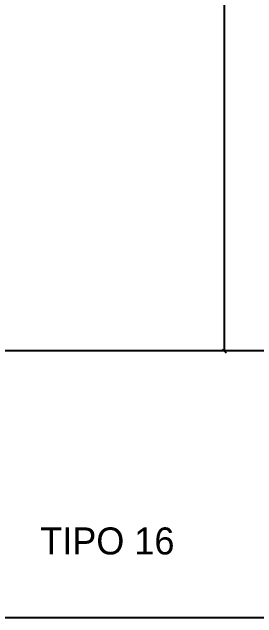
# Model space of a CAD drawing. Extents: x 17311 to 161354, y 153625 to 211469.
# Drawn here: x 22062.6 to 22257.9, y 206335.3 to 206817.7 of the extents above; entities that cross this region are included whole.
import ezdxf

# ---------------------------------------------------------------- set-up
doc = ezdxf.new("R2010")
doc.units = 0
doc.layers.get('0').update_dxf_attribs({"linetype": 'CONTINUOUS'})
doc.layers.get('DEFPOINTS').update_dxf_attribs({"linetype": 'CONTINUOUS'})
for name, color, linetype in [('8', 111, 'CONTINUOUS'), ('detalhes', 4, 'CONTINUOUS'), ('TIRAS REESCORAMENTO', 252, 'CONTINUOUS')]:
    doc.layers.add(name, color=color, linetype=linetype)
doc.styles.add('COTA TECNICA 2X', font='techl___.ttf', dxfattribs={"height": 10})
doc.styles.add('ROMAS860', font='ROMAS860.SHX', dxfattribs={"height": 8.5})
doc.dimstyles.new('SECAO', dxfattribs={"dimscale": 0.333333, "dimtxt": 5, "dimasz": 9, "dimexe": 3, "dimexo": 3, "dimgap": 3, "dimtad": 1, "dimdec": 1, "dimlfac": 0.5, "dimzin": 12, "dimdsep": 46, "dimtxsty": 'COTA TECNICA 2X', "dimblk1": 'OBLIQUE', "dimblk2": 'OBLIQUE', "dimsah": 1, "dimcen": 0.9, "dimclrd": 4, "dimclre": 4, "dimclrt": 240, "dimadec": 1, "dimazin": 3, "dimtfac": 1, "dimtdec": 1, "dimtmove": 0, "dimatfit": 3, "dimfxl": 1, "dimtolj": 1, "dimtzin": 12, "dimarcsym": 0})

# ---------------------------------------------------------------- blocks, each defined once
blk = doc.blocks.new('_Oblique')
at = {"color": 0, "linetype": 'ByBlock', "lineweight": -2}
blk.add_line((-0.5, -0.5), (0.5, 0.5), dxfattribs=at)
blk = doc.blocks.new('*D3105')
at = {"layer": 'DEFPOINTS', "color": 0, "transparency": 16777216}
for p in [(22366.61, 207160.02), (22231.81, 206547.92), (22352.61, 206547.92)]:
    blk.add_point(p, dxfattribs=at)
at = {"layer": 'detalhes', "color": 4, "lineweight": -2, "transparency": 16777216}
for p, q in [((22365.61, 207160.02), (22230.81, 207160.02)), ((22231.81, 207160.02), (22231.81, 206547.92)), ((22351.61, 206547.92), (22230.81, 206547.92))]:
    blk.add_line(p, q, dxfattribs=at)
at = {"layer": 'detalhes', "color": 4, "lineweight": -2, "transparency": 16777216, "xscale": 3, "yscale": 3, "zscale": 3}
for p, rotation in [((22231.81, 207160.02), 90), ((22231.81, 206547.92), 270)]:
    blk.add_blockref('_Oblique', p, dxfattribs=dict(at, rotation=rotation))
at = {"layer": 'detalhes', "color": 240, "transparency": 16777216, "insert": (22225.59, 206853.97), "char_height": 10, "attachment_point": 5, "rotation": 90, "style": 'COTA TECNICA 2X'}
blk.add_mtext('\\A1;306', dxfattribs=at)

msp = doc.modelspace()

# ---------------------------------------------------------------- linework, layer by layer
at = {"layer": '8', "color": 5, "linetype": 'Continuous'}
msp.add_lwpolyline([(22634.59, 206335.31), (22037.78, 206335.31), (22037.78, 207300.1), (22634.59, 207300.1)], close=True, dxfattribs=at)
at = {"layer": 'TIRAS REESCORAMENTO', "linetype": 'ByBlock'}
msp.add_line((22634.59, 206548.02), (17860.1, 206548.02), dxfattribs=at)

# ---------------------------------------------------------------- texts
at = {"linetype": 'Continuous', "style": 'ROMAS860'}
msp.add_text('TIPO 16', height=21.505, dxfattribs=at).set_placement((22085.06, 206385.83))

# ---------------------------------------------------------------- dimensions: what is measured, and where the dimension line sits
at = {"layer": 'detalhes', "color": 3}
dim = msp.add_linear_dim(base=(22231.8124, 206547.9232), p1=(22366.6069, 207160.0163), p2=(22352.6069, 206547.9232), angle=90, dimstyle='SECAO', dxfattribs=at)
dim.commit()
dim.dimension.update_dxf_attribs({"geometry": '*D3105', "text_midpoint": (22225.5931, 206853.9698)})

doc.saveas('drawing.dxf')
